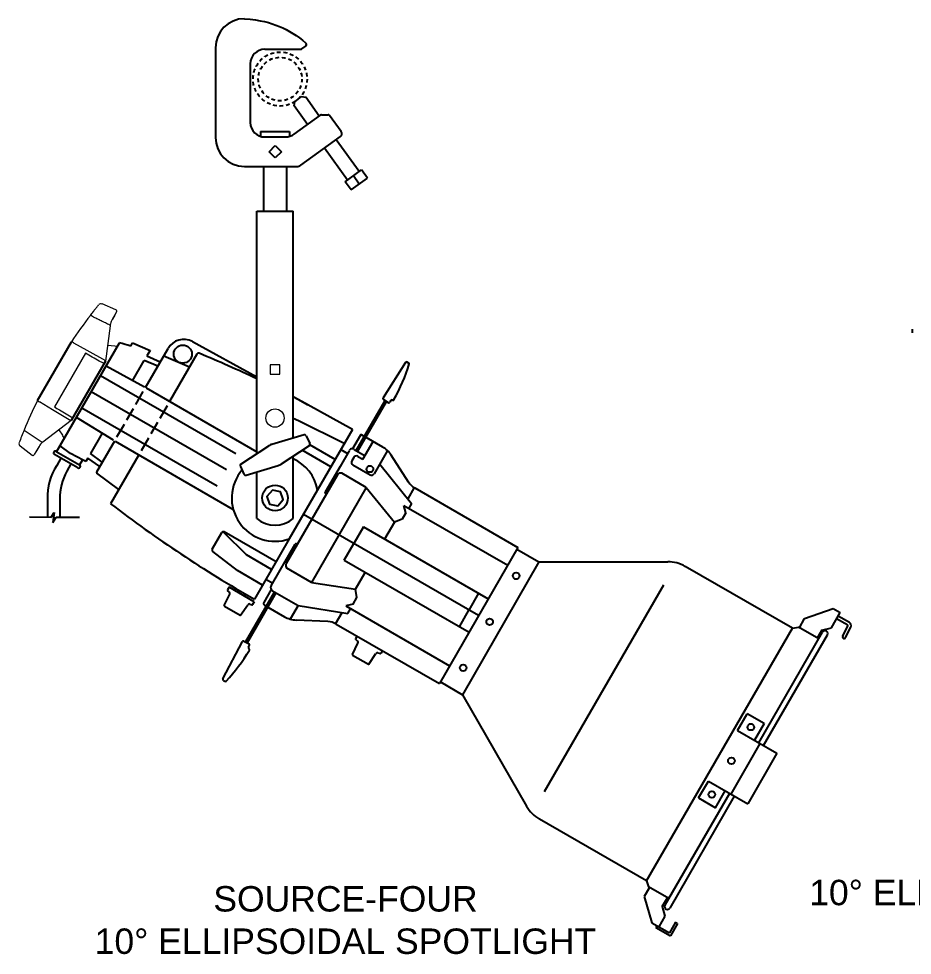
# Model space of a CAD drawing. Extents: x 4 to 195, y 4 to 106.
# Drawn here: x 61.41 to 92.17, y 31.54 to 63.77 of the extents above; entities that cross this region are included whole.
import ezdxf

# ---------------------------------------------------------------- set-up
doc = ezdxf.new("R2010")
doc.units = 0
doc.header["$LTSCALE"] = 0.5
doc.header["$MEASUREMENT"] = 0
doc.linetypes.add('HIDDEN', pattern=[0.375, 0.25, -0.125])
doc.linetypes.add('SLD-Solid', pattern=[0])
doc.layers.get('0').update_dxf_attribs({"linetype": 'CONTINUOUS'})
doc.layers.add('RISER', color=7, linetype='CONTINUOUS')
doc.styles.add('ARIAL', font='arial.ttf')

# ---------------------------------------------------------------- blocks, each defined once
blk = doc.blocks.new('S4-10')
at = {"layer": 'RISER', "linetype": 'Continuous'}
for p, q in [((-2.224, 1.075), (-2.224, -2.01)), ((-2.224, 1.075), (-2.224, -2.01)), ((-0.524, 1.025), (0.715, 1.025)), ((-0.524, 1.025), (0.715, 1.025)), ((0.747, 1.037), (0.896, 1.145)), ((0.747, 1.037), (0.896, 1.145)), ((0.879, 1.246), (0.904, 1.213)), ((0.879, 1.246), (0.904, 1.213)), ((-1.024, 0.525), (-1.024, -1.495)), ((-1.024, 0.525), (-1.024, -1.495)), ((0.503, -0.78), (0.743, -0.607)), ((0.503, -0.78), (0.743, -0.607)), ((0.743, -0.607), (0.882, -0.63)), ((0.743, -0.607), (0.882, -0.63)), ((1.347, -1.275), (0.882, -0.63)), ((1.347, -1.275), (0.882, -0.63)), ((0.481, -0.92), (0.503, -0.78)), ((0.481, -0.92), (0.503, -0.78)), ((0.946, -1.565), (0.481, -0.92)), ((0.946, -1.565), (0.481, -0.92)), ((0.48, -1.9), (1.396, -1.24)), ((0.48, -1.9), (1.396, -1.24)), ((1.431, -1.229), (1.656, -1.229)), ((1.431, -1.229), (1.656, -1.229)), ((2.104, -1.808), (1.705, -1.254)), ((2.104, -1.808), (1.705, -1.254)), ((-0.674, -1.802), (0.326, -1.802)), ((-0.674, -1.802), (-0.674, -1.972)), ((-0.674, -1.802), (0.326, -1.802)), ((-0.674, -1.802), (-0.674, -1.972)), ((0.326, -1.802), (0.326, -1.972)), ((0.326, -1.802), (0.326, -1.972)), ((-0.524, -1.995), (0.188, -1.995)), ((-0.524, -1.995), (0.188, -1.995)), ((0.717, -2.962), (2.076, -1.983)), ((0.717, -2.962), (2.076, -1.983)), ((2.724, -3.185), (1.932, -2.087)), ((2.724, -3.185), (1.932, -2.087)), ((-0.38, -2.502), (-0.168, -2.29)), ((-0.38, -2.502), (-0.168, -2.29)), ((-0.168, -2.715), (-0.38, -2.502)), ((-0.168, -2.715), (-0.38, -2.502)), ((-0.168, -2.29), (0.045, -2.502)), ((-0.168, -2.29), (0.045, -2.502)), ((0.045, -2.502), (-0.168, -2.715)), ((0.045, -2.502), (-0.168, -2.715)), ((2.323, -3.475), (1.531, -2.376)), ((2.323, -3.475), (1.531, -2.376)), ((-1.224, -3.01), (0.571, -3.01)), ((-1.224, -3.01), (0.571, -3.01)), ((-0.574, -3.01), (-0.574, -4.55)), ((-0.574, -3.01), (-0.574, -4.55)), ((0.226, -3.01), (0.226, -4.55)), ((0.226, -3.01), (0.226, -4.55)), ((2.239, -3.535), (2.807, -3.125)), ((2.239, -3.535), (2.807, -3.125)), ((3.012, -3.409), (2.807, -3.125)), ((3.012, -3.409), (2.807, -3.125)), ((2.444, -3.819), (2.239, -3.535)), ((2.444, -3.819), (2.239, -3.535)), ((2.444, -3.819), (3.012, -3.409)), ((2.444, -3.819), (3.012, -3.409)), ((2.728, -3.614), (2.523, -3.33)), ((2.728, -3.614), (2.523, -3.33)), ((-4.614, -10.629), (-0.799, -12.832)), ((-4.614, -10.629), (-0.799, -12.832)), ((-5.676, -12.467), (-1.61, -14.815)), ((-5.676, -12.467), (-1.61, -14.815))]:
    blk.add_line(p, q, dxfattribs=at)
at = {"layer": 'RISER'}
for p, q in [((-0.799, -12.895), (-0.799, -4.55)), ((-0.799, -4.55), (0.451, -4.55)), ((-0.799, -12.895), (-0.799, -4.55)), ((-0.799, -4.55), (0.451, -4.55)), ((0.451, -12.357), (0.451, -4.55)), ((0.451, -12.357), (0.451, -4.55)), ((-8.351, -11.064), (-7.184, -9.043)), ((-8.351, -11.064), (-7.184, -9.043)), ((-7.691, -12.826), (-5.529, -9.083)), ((-7.691, -12.826), (-5.529, -9.083)), ((-5.138, -9.19), (-5.076, -9.083)), ((-5.138, -9.19), (-5.076, -9.083)), ((-5.076, -9.083), (-4.474, -9.339)), ((-5.076, -9.083), (-4.474, -9.339)), ((-4.636, -10.62), (-3.857, -9.272)), ((-4.636, -10.62), (-3.857, -9.272)), ((-4.474, -9.339), (-4.582, -9.527)), ((-4.474, -9.339), (-4.582, -9.527)), ((-3.018, -9.035), (-0.799, -10.247)), ((-3.018, -9.035), (-0.799, -10.247)), ((-4.582, -9.527), (-4.124, -9.734)), ((-4.582, -9.527), (-4.124, -9.734)), ((-4.005, -9.527), (-3.115, -9.905)), ((-4.005, -9.527), (-3.115, -9.905)), ((-2.861, -9.466), (-3.803, -11.097)), ((-2.861, -9.466), (-3.803, -11.097)), ((-6.009, -9.705), (-7.19, -11.751)), ((-6.009, -9.705), (-7.19, -11.751)), ((-4.67, -10.599), (-5.99, -9.881)), ((-4.67, -10.599), (-5.99, -9.881)), ((-5.077, -10.384), (-4.673, -9.684)), ((-5.077, -10.384), (-4.673, -9.684)), ((-4.211, -9.884), (-4.673, -9.684)), ((-4.211, -9.884), (-4.673, -9.684)), ((4.32, -9.751), (3.544, -10.975)), ((4.32, -9.751), (3.544, -10.975)), ((4.372, -9.739), (4.432, -9.777)), ((4.372, -9.739), (4.432, -9.777)), ((4.375, -9.741), (4.425, -9.773)), ((4.375, -9.741), (4.425, -9.773)), ((-1.522, -12.898), (-6.179, -10.209)), ((-1.522, -12.898), (-6.179, -10.209)), ((-1.844, -13.454), (-6.501, -10.765)), ((-1.844, -13.454), (-6.501, -10.765)), ((-4.971, -11.201), (-4.716, -10.759)), ((-4.971, -11.201), (-4.716, -10.759)), ((0.451, -10.93), (0.959, -11.207)), ((0.451, -10.93), (0.959, -11.207)), ((-3.886, -11.242), (-4.138, -11.678)), ((-3.886, -11.242), (-4.138, -11.678)), ((2.488, -12.063), (0.959, -11.207)), ((2.488, -12.063), (0.959, -11.207)), ((2.617, -12.785), (3.612, -11.063)), ((2.617, -12.785), (3.612, -11.063)), ((2.669, -12.815), (3.664, -11.093)), ((2.669, -12.815), (3.664, -11.093)), ((3.555, -11.027), (3.724, -11.134)), ((3.555, -11.027), (3.724, -11.134)), ((3.558, -11.029), (3.609, -11.061)), ((3.558, -11.029), (3.609, -11.061)), ((3.816, -11.059), (3.776, -11.122)), ((3.816, -11.059), (3.776, -11.122)), ((3.868, -11.048), (3.869, -11.048)), ((3.868, -11.048), (3.869, -11.048)), ((-2.165, -14.01), (-6.822, -11.322)), ((-2.165, -14.01), (-6.822, -11.322)), ((-5.278, -11.733), (-5.051, -11.34)), ((-5.278, -11.733), (-5.051, -11.34)), ((-5.729, -12.434), (-7.011, -11.65)), ((-5.729, -12.434), (-7.011, -11.65)), ((-5.614, -12.314), (-5.358, -11.872)), ((-5.614, -12.314), (-5.358, -11.872)), ((-4.222, -11.823), (-4.445, -12.21)), ((-4.222, -11.823), (-4.445, -12.21)), ((0.638, -11.762), (0.451, -11.685)), ((0.638, -11.762), (0.451, -11.685)), ((2.208, -12.548), (0.638, -11.762)), ((2.208, -12.548), (0.638, -11.762)), ((-6.119, -12.189), (-6.523, -12.889)), ((-6.119, -12.189), (-6.523, -12.889)), ((0.824, -12.246), (-0.282, -12.574)), ((0.824, -12.246), (-0.282, -12.574)), ((2.488, -12.063), (0.316, -15.826)), ((2.488, -12.063), (0.316, -15.826)), ((2.898, -12.299), (2.806, -12.246)), ((2.898, -12.299), (2.806, -12.246)), ((-6.312, -13.523), (-5.694, -12.453)), ((-6.312, -13.523), (-5.694, -12.453)), ((-4.529, -12.355), (-4.781, -12.791)), ((-4.529, -12.355), (-4.781, -12.791)), ((0.899, -12.28), (1.021, -12.542)), ((0.899, -12.28), (1.021, -12.542)), ((2.764, -12.258), (2.493, -12.727)), ((2.764, -12.258), (2.493, -12.727)), ((2.853, -13.086), (3.206, -12.474)), ((2.853, -13.086), (3.206, -12.474)), ((2.951, -12.327), (3.528, -12.66)), ((2.951, -12.327), (3.528, -12.66)), ((-7.71, -12.815), (-6.905, -13.28)), ((-7.71, -12.815), (-6.905, -13.28)), ((-7.218, -12.892), (-7.575, -12.627)), ((-7.218, -12.892), (-7.575, -12.627)), ((-6.775, -13.113), (-7.218, -12.892)), ((-6.775, -13.113), (-7.218, -12.892)), ((-6.119, -13.189), (-6.523, -12.889)), ((-6.119, -13.189), (-6.523, -12.889)), ((-1.346, -13.256), (-0.383, -12.621)), ((-1.346, -13.256), (-0.383, -12.621)), ((0.998, -12.62), (0.036, -13.255)), ((0.998, -12.62), (0.036, -13.255)), ((1.746, -13.348), (0.759, -12.778)), ((1.746, -13.348), (0.759, -12.778)), ((1.895, -13.09), (1.029, -12.59)), ((1.895, -13.09), (1.029, -12.59)), ((2.376, -12.79), (2.063, -13.331)), ((2.376, -12.79), (2.063, -13.331)), ((2.09, -12.752), (2.321, -12.885)), ((2.09, -12.752), (2.321, -12.885)), ((2.547, -12.744), (2.925, -12.962)), ((2.547, -12.744), (2.925, -12.962)), ((3.699, -12.788), (3.239, -13.585)), ((3.699, -12.788), (3.239, -13.585)), ((-6.965, -13.384), (-7.77, -12.919)), ((-6.965, -13.384), (-7.77, -12.919)), ((-7.548, -13.047), (-7.684, -13.298)), ((-7.548, -13.047), (-7.684, -13.298)), ((-6.815, -13.124), (-6.905, -13.28)), ((-6.815, -13.124), (-6.905, -13.28)), ((-6.681, -13.163), (-6.775, -13.113)), ((-6.681, -13.163), (-6.775, -13.113)), ((-6.614, -13.046), (-6.681, -13.163)), ((-6.614, -13.046), (-6.681, -13.163)), ((-6.205, -13.339), (-6.614, -13.046)), ((-6.205, -13.339), (-6.614, -13.046)), ((-4.864, -12.936), (-5.834, -14.615)), ((-4.864, -12.936), (-5.834, -14.615)), ((0.451, -15.12), (0.451, -12.981)), ((0.451, -15.12), (0.451, -12.981)), ((2.542, -13.021), (2.472, -13.142)), ((2.542, -13.021), (2.472, -13.142)), ((2.678, -12.985), (2.853, -13.086)), ((2.678, -12.985), (2.853, -13.086)), ((4.421, -13.868), (3.826, -12.944)), ((4.421, -13.868), (3.826, -12.944)), ((-7.201, -13.247), (-7.338, -13.498)), ((-7.201, -13.247), (-7.338, -13.498)), ((-1.368, -13.335), (-1.246, -13.597)), ((-1.368, -13.335), (-1.246, -13.597)), ((-1.171, -13.63), (-0.066, -13.303)), ((-1.171, -13.63), (-0.066, -13.303)), ((-0.799, -15.12), (-0.799, -13.52)), ((-0.799, -15.12), (-0.799, -13.52)), ((2.063, -13.331), (1.549, -14.222)), ((2.063, -13.331), (1.549, -14.222)), ((2.508, -13.279), (3.102, -13.622)), ((2.508, -13.279), (3.102, -13.622)), ((3.43, -13.254), (4.52, -14.605)), ((3.43, -13.254), (4.52, -14.605)), ((-5.552, -14.128), (-6.304, -13.562)), ((-5.552, -14.128), (-6.304, -13.562)), ((1.976, -13.622), (0.212, -16.678)), ((1.976, -13.622), (0.212, -16.678)), ((2.969, -14.052), (2.124, -13.566)), ((2.969, -14.052), (2.124, -13.566)), ((2.969, -14.052), (1.08, -17.323)), ((2.969, -14.052), (1.08, -17.323)), ((2.969, -14.052), (3.934, -15.247)), ((2.969, -14.052), (3.934, -15.247)), ((4.618, -14.061), (4.394, -14.449)), ((4.618, -14.061), (4.394, -14.449)), ((4.634, -14.071), (8.189, -16.123)), ((4.634, -14.071), (8.189, -16.123)), ((-8.007, -14.453), (-8.007, -15.073)), ((-8.007, -14.453), (-8.007, -15.073)), ((-7.581, -14.453), (-7.581, -15.074)), ((-7.581, -14.453), (-7.581, -15.074)), ((1.56, -14.265), (1.594, -14.284)), ((1.56, -14.265), (1.594, -14.284)), ((4.265, -14.674), (7.835, -16.735)), ((4.334, -14.927), (4.265, -14.674)), ((4.265, -14.674), (7.835, -16.735)), ((4.334, -14.927), (4.265, -14.674)), ((4.52, -14.605), (4.427, -14.767)), ((4.52, -14.605), (4.427, -14.767)), ((-8.628, -15.072), (-7.877, -15.073)), ((-8.628, -15.072), (-7.877, -15.073)), ((-7.877, -15.073), (-7.772, -14.918)), ((-7.877, -15.073), (-7.772, -14.918)), ((-7.772, -14.918), (-7.817, -15.257)), ((-7.772, -14.918), (-7.817, -15.257)), ((-7.817, -15.257), (-7.713, -15.074)), ((-7.817, -15.257), (-7.713, -15.074)), ((-7.713, -15.074), (-6.906, -15.075)), ((-7.713, -15.074), (-6.906, -15.075)), ((6.836, -18.465), (0.803, -14.982)), ((6.836, -18.465), (0.803, -14.982)), ((4.208, -15.146), (3.934, -15.247)), ((4.208, -15.146), (3.934, -15.247)), ((4.334, -14.927), (4.208, -15.146)), ((4.334, -14.927), (4.208, -15.146)), ((2.87, -15.41), (2.538, -15.984)), ((2.87, -15.41), (2.538, -15.984)), ((2.87, -15.41), (7.168, -17.891)), ((2.87, -15.41), (7.168, -17.891)), ((3.934, -15.247), (3.597, -15.83)), ((3.934, -15.247), (3.597, -15.83)), ((-2.334, -16.175), (-2.007, -15.61)), ((-2.334, -16.175), (-2.007, -15.61)), ((-0.14, -16.616), (-1.922, -15.587)), ((-0.14, -16.616), (-1.922, -15.587)), ((-1.156, -16.374), (-1.919, -15.613)), ((-1.156, -16.374), (-1.919, -15.613)), ((0.316, -15.826), (-0.883, -17.901)), ((0.316, -15.826), (-0.883, -17.901)), ((0.003, -16.899), (0.518, -16.008)), ((0.003, -16.899), (0.518, -16.008)), ((0.56, -15.997), (0.594, -16.016)), ((0.56, -15.997), (0.594, -16.016)), ((2.207, -16.558), (2.538, -15.984)), ((2.207, -16.558), (2.538, -15.984)), ((-1.468, -16.916), (-2.318, -16.256)), ((-1.468, -16.916), (-2.318, -16.256)), ((-0.29, -16.874), (-1.156, -16.374)), ((-0.29, -16.874), (-1.156, -16.374)), ((8.189, -16.123), (5.484, -20.808)), ((8.189, -16.123), (5.484, -20.808)), ((8.155, -16.18), (8.913, -16.618)), ((8.155, -16.18), (8.913, -16.618)), ((2.207, -16.558), (6.505, -19.039)), ((2.207, -16.558), (6.505, -19.039)), ((8.913, -16.618), (6.275, -21.188)), ((8.913, -16.618), (6.275, -21.188)), ((8.913, -16.618), (13.345, -16.612)), ((8.913, -16.618), (13.345, -16.612)), ((-0.602, -17.416), (-1.468, -16.916)), ((-0.602, -17.416), (-1.468, -16.916)), ((-0.309, -17.44), (0.003, -16.899)), ((-0.309, -17.44), (0.003, -16.899)), ((1.08, -17.323), (0.237, -16.834)), ((1.08, -17.323), (0.237, -16.834)), ((2.598, -17.561), (2.934, -16.978)), ((2.598, -17.561), (2.934, -16.978)), ((17.636, -18.903), (13.947, -16.773)), ((17.636, -18.903), (13.947, -16.773)), ((-0.485, -17.212), (-0.254, -17.345)), ((-0.485, -17.212), (-0.254, -17.345)), ((1.08, -17.323), (2.598, -17.561)), ((1.08, -17.323), (2.598, -17.561)), ((-1.756, -17.489), (-1.81, -17.583)), ((-1.756, -17.489), (-1.81, -17.583)), ((-1.744, -17.658), (-1.808, -17.598)), ((-1.744, -17.658), (-1.808, -17.598)), ((-0.892, -17.994), (-1.756, -17.489)), ((-0.892, -17.994), (-1.756, -17.489)), ((-1.427, -17.682), (-1.386, -17.61)), ((-1.427, -17.682), (-1.386, -17.61)), ((-0.193, -17.652), (-1.187, -19.374)), ((-0.193, -17.652), (-1.187, -19.374)), ((-0.141, -17.682), (-1.135, -19.404)), ((-0.141, -17.682), (-1.135, -19.404)), ((-0.305, -17.572), (-0.562, -18.017)), ((-0.305, -17.572), (-0.562, -18.017)), ((-0.263, -17.611), (0.62, -18.121)), ((-0.263, -17.611), (0.62, -18.121)), ((2.648, -17.848), (2.598, -17.561)), ((2.648, -17.848), (2.598, -17.561)), ((6.834, -17.699), (6.503, -18.273)), ((6.834, -17.699), (6.503, -18.273)), ((9.105, -24.515), (13.209, -17.405)), ((9.105, -24.515), (13.209, -17.405)), ((-1.922, -18.12), (-1.731, -17.731)), ((-1.922, -18.12), (-1.731, -17.731)), ((-1.22, -17.802), (-1.18, -17.731)), ((-1.22, -17.802), (-1.18, -17.731)), ((-0.892, -17.994), (-0.947, -18.088)), ((-0.892, -17.994), (-0.947, -18.088)), ((2.521, -18.068), (2.648, -17.848)), ((2.521, -18.068), (2.648, -17.848)), ((-1.917, -18.136), (-1.376, -18.452)), ((-1.917, -18.136), (-1.376, -18.452)), ((-1.36, -18.449), (-1.115, -18.091)), ((-1.36, -18.449), (-1.115, -18.091)), ((-1.045, -18.067), (-0.961, -18.093)), ((-1.045, -18.067), (-0.961, -18.093)), ((-0.539, -18.103), (-0.474, -18.14)), ((-0.539, -18.103), (-0.474, -18.14)), ((-0.422, -18.17), (0.155, -18.503)), ((-0.422, -18.17), (0.155, -18.503)), ((0.62, -18.121), (0.351, -18.586)), ((0.62, -18.121), (0.351, -18.586)), ((0.62, -18.121), (2.335, -18.39)), ((0.62, -18.121), (2.335, -18.39)), ((1.913, -18.747), (2.137, -18.359)), ((1.913, -18.747), (2.137, -18.359)), ((2.521, -18.068), (2.267, -18.134)), ((2.521, -18.068), (2.267, -18.134)), ((2.267, -18.134), (5.837, -20.196)), ((2.267, -18.134), (5.837, -20.196)), ((2.335, -18.39), (2.429, -18.228)), ((2.335, -18.39), (2.429, -18.228)), ((6.171, -18.847), (6.503, -18.273)), ((6.171, -18.847), (6.503, -18.273)), ((18.057, -18.568), (19.045, -18.224)), ((18.057, -18.568), (19.045, -18.224)), ((18.982, -18.882), (19.283, -18.362)), ((18.982, -18.882), (19.283, -18.362)), ((19.045, -18.224), (19.283, -18.362)), ((19.045, -18.224), (19.283, -18.362)), ((1.647, -18.673), (0.55, -18.619)), ((1.647, -18.673), (0.55, -18.619)), ((17.876, -18.881), (18.057, -18.568)), ((17.876, -18.881), (18.057, -18.568)), ((19.541, -18.799), (19.159, -18.576)), ((19.541, -18.799), (19.159, -18.576)), ((19.597, -18.704), (19.214, -18.481)), ((19.597, -18.704), (19.214, -18.481)), ((1.929, -18.756), (5.484, -20.808)), ((1.929, -18.756), (5.484, -20.808)), ((12.615, -27.599), (17.636, -18.903)), ((12.615, -27.599), (17.636, -18.903)), ((17.636, -18.903), (17.842, -18.861)), ((17.636, -18.903), (17.842, -18.861)), ((18.544, -19.267), (17.842, -18.861)), ((18.544, -19.267), (17.842, -18.861)), ((18.65, -18.965), (18.493, -19.237)), ((18.65, -18.965), (18.493, -19.237)), ((18.65, -18.965), (18.982, -18.882)), ((18.65, -18.965), (18.982, -18.882)), ((19.371, -19.175), (19.547, -18.818)), ((19.371, -19.175), (19.547, -18.818)), ((19.469, -19.224), (19.646, -18.867)), ((19.469, -19.224), (19.646, -18.867)), ((2.656, -19.175), (2.602, -19.269)), ((2.656, -19.175), (2.602, -19.269)), ((2.668, -19.344), (2.604, -19.285)), ((2.668, -19.344), (2.604, -19.285)), ((16.478, -22.844), (18.677, -19.035)), ((16.478, -22.844), (18.677, -19.035)), ((16.641, -22.938), (18.84, -19.129)), ((16.641, -22.938), (18.84, -19.129)), ((-1.969, -20.644), (-1.297, -19.359)), ((-1.969, -20.644), (-1.297, -19.359)), ((-1.246, -19.343), (-1.069, -19.436)), ((-1.246, -19.343), (-1.069, -19.436)), ((-1.243, -19.345), (-1.19, -19.372)), ((-1.243, -19.345), (-1.19, -19.372)), ((-1.088, -19.553), (-1.053, -19.486)), ((-1.088, -19.553), (-1.053, -19.486)), ((-1.072, -19.603), (-1.071, -19.604)), ((-1.072, -19.603), (-1.071, -19.604)), ((2.493, -19.807), (2.682, -19.417)), ((2.493, -19.807), (2.682, -19.417)), ((2.498, -19.823), (3.04, -20.136)), ((2.498, -19.823), (3.04, -20.136)), ((3.057, -20.132), (3.3, -19.774)), ((3.057, -20.132), (3.3, -19.774)), ((3.37, -19.749), (3.453, -19.775)), ((3.37, -19.749), (3.453, -19.775)), ((3.522, -19.675), (3.468, -19.769)), ((3.522, -19.675), (3.468, -19.769)), ((-1.953, -20.694), (-1.89, -20.727)), ((-1.953, -20.694), (-1.89, -20.727)), ((-1.95, -20.696), (-1.897, -20.724)), ((-1.95, -20.696), (-1.897, -20.724)), ((5.517, -20.75), (6.275, -21.188)), ((5.517, -20.75), (6.275, -21.188)), ((6.275, -21.188), (8.486, -25.029)), ((6.275, -21.188), (8.486, -25.029)), ((15.748, -22.423), (16.083, -21.843)), ((15.748, -22.423), (16.083, -21.843)), ((16.663, -22.178), (16.083, -21.843)), ((16.663, -22.178), (16.083, -21.843)), ((16.663, -22.178), (16.328, -22.757)), ((16.663, -22.178), (16.328, -22.757)), ((15.748, -22.423), (17.101, -23.204)), ((15.748, -22.423), (17.101, -23.204)), ((16.521, -22.869), (15.517, -24.608)), ((16.521, -22.869), (15.517, -24.608)), ((17.101, -23.204), (16.097, -24.943)), ((17.101, -23.204), (16.097, -24.943)), ((14.409, -24.742), (14.744, -24.162)), ((14.409, -24.742), (14.744, -24.162)), ((14.744, -24.162), (16.097, -24.943)), ((14.744, -24.162), (16.097, -24.943)), ((15.474, -24.583), (13.25, -28.435)), ((15.474, -24.583), (13.25, -28.435)), ((15.637, -24.677), (13.413, -28.529)), ((15.637, -24.677), (13.413, -28.529)), ((14.409, -24.742), (14.989, -25.076)), ((14.409, -24.742), (14.989, -25.076)), ((14.989, -25.076), (15.324, -24.497)), ((14.989, -25.076), (15.324, -24.497)), ((12.615, -27.599), (8.926, -25.469)), ((12.615, -27.599), (8.926, -25.469)), ((12.615, -27.599), (12.682, -27.799)), ((12.615, -27.599), (12.682, -27.799)), ((12.716, -27.818), (12.536, -28.131)), ((12.716, -27.818), (12.536, -28.131)), ((13.384, -28.204), (12.682, -27.799)), ((13.384, -28.204), (12.682, -27.799)), ((12.536, -28.131), (12.801, -29.039)), ((12.536, -28.131), (12.801, -29.039)), ((13.155, -28.482), (13.333, -28.174)), ((13.155, -28.482), (13.333, -28.174)), ((13.155, -28.482), (13.25, -28.811)), ((13.155, -28.482), (13.25, -28.811)), ((13.25, -28.811), (13.039, -29.176)), ((13.25, -28.811), (13.039, -29.176)), ((12.801, -29.039), (13.402, -29.386)), ((12.801, -29.039), (13.402, -29.386)), ((12.969, -29.136), (12.933, -29.199)), ((12.969, -29.136), (12.933, -29.199)), ((12.933, -29.199), (13.436, -29.49)), ((12.933, -29.199), (13.436, -29.49)), ((13.613, -29.021), (13.402, -29.386)), ((13.613, -29.021), (13.402, -29.386)), ((13.683, -29.061), (13.436, -29.49)), ((13.683, -29.061), (13.436, -29.49)), ((13.683, -29.061), (13.613, -29.021)), ((13.683, -29.061), (13.613, -29.021))]:
    blk.add_line(p, q, dxfattribs=at)
at = {"layer": 'RISER', "linetype": 'Continuous', "lineweight": 15}
for p, q in [((-5.65, -7.945), (-6.128, -7.742)), ((-5.65, -7.945), (-6.128, -7.742)), ((-5.626, -8.016), (-5.791, -8.301)), ((-5.626, -8.016), (-5.791, -8.301)), ((-5.694, -8.132), (-5.767, -8.259)), ((-5.694, -8.132), (-5.767, -8.259)), ((-5.854, -8.488), (-6.009, -9.705)), ((-5.854, -8.488), (-6.009, -9.705)), ((-7.106, -9.082), (-6.649, -9.335)), ((-7.106, -9.082), (-6.649, -9.335)), ((-6.649, -9.335), (-6.007, -9.691)), ((-6.649, -9.335), (-6.007, -9.691)), ((-6.703, -9.437), (-7.769, -11.284)), ((-6.703, -9.437), (-7.769, -11.284)), ((-7.83, -11.382), (-8.278, -11.112)), ((-7.83, -11.382), (-8.278, -11.112)), ((-7.201, -11.759), (-7.83, -11.382)), ((-7.201, -11.759), (-7.83, -11.382)), ((-7.19, -11.751), (-8.166, -12.493)), ((-7.19, -11.751), (-8.166, -12.493)), ((-7.617, -12.075), (-7.494, -12.254)), ((-7.617, -12.075), (-7.494, -12.254)), ((-8.95, -12.629), (-8.535, -12.942)), ((-8.95, -12.629), (-8.535, -12.942)), ((-8.297, -12.641), (-8.462, -12.927)), ((-8.297, -12.641), (-8.462, -12.927)), ((-8.321, -12.684), (-8.395, -12.81)), ((-8.321, -12.684), (-8.395, -12.81)), ((-8.297, -12.641), (-8.39, -12.803)), ((-8.297, -12.641), (-8.39, -12.803))]:
    blk.add_line(p, q, dxfattribs=at)
at = {"layer": 'RISER', "linetype": 'SLD-Solid', "lineweight": 15}
for p, q in [((-0.338, -9.834), (-0.338, -10.162)), ((-0.01, -9.834), (-0.338, -9.834)), ((-0.338, -9.834), (-0.338, -10.162)), ((-0.01, -9.834), (-0.338, -9.834)), ((-0.01, -10.162), (-0.01, -9.834)), ((-0.01, -10.162), (-0.01, -9.834)), ((-0.338, -10.162), (-0.01, -10.162)), ((-0.338, -10.162), (-0.01, -10.162))]:
    blk.add_line(p, q, dxfattribs=at)
at = {"layer": 'RISER', "linetype": 'Continuous'}
blk.add_lwpolyline([(-1.224, 2.075), (-1.027, 2.056), (-0.849, 2.033), (-0.687, 2.006), (-0.538, 1.975), (-0.4, 1.94), (-0.27, 1.901), (-0.146, 1.857), (-0.025, 1.809), (0.094, 1.757), (0.212, 1.699), (0.328, 1.637), (0.443, 1.57), (0.556, 1.498), (0.666, 1.42), (0.774, 1.336), (0.879, 1.246)], dxfattribs=at)
blk.add_lwpolyline([(-1.224, 2.075), (-1.027, 2.056), (-0.849, 2.033), (-0.687, 2.006), (-0.538, 1.975), (-0.4, 1.94), (-0.27, 1.901), (-0.146, 1.857), (-0.025, 1.809), (0.094, 1.757), (0.212, 1.699), (0.328, 1.637), (0.443, 1.57), (0.556, 1.498), (0.666, 1.42), (0.774, 1.336), (0.879, 1.246)], dxfattribs=at)
at = {"layer": 'RISER', "linetype": 'Continuous', "lineweight": 15, "flags": 128}
blk.add_lwpolyline([(-5.6, -9.206), (-5.685, -9.196), (-5.941, -9.174)], dxfattribs=at)
blk.add_lwpolyline([(-5.6, -9.206), (-5.685, -9.196), (-5.941, -9.174)], dxfattribs=at)
at = {"layer": 'RISER'}
blk.add_lwpolyline([(-0.266, -14.149), (-0.453, -14.364), (-0.36, -14.633), (-0.081, -14.688), (0.106, -14.472), (0.013, -14.203)], close=True, dxfattribs=at)
blk.add_lwpolyline([(-0.266, -14.149), (-0.453, -14.364), (-0.36, -14.633), (-0.081, -14.688), (0.106, -14.472), (0.013, -14.203)], close=True, dxfattribs=at)
at = {"layer": 'RISER', "linetype": 'HIDDEN'}
for radius in [0.93, 0.93, 0.75, 0.75]:
    blk.add_circle((0, 0), radius, dxfattribs=at)
at = {"layer": 'RISER'}
for centre, radius in [((-3.348, -9.466), 0.312), ((-3.348, -9.466), 0.312), ((3.094, -13.421), 0.114), ((3.094, -13.421), 0.114), ((-0.174, -14.418), 0.443), ((-0.174, -14.418), 0.443), ((8.128, -17.102), 0.114), ((8.128, -17.102), 0.114), ((7.215, -18.684), 0.114), ((7.215, -18.684), 0.114), ((6.302, -20.266), 0.114), ((6.302, -20.266), 0.114), ((16.206, -22.3), 0.114), ((16.206, -22.3), 0.114), ((15.536, -23.46), 0.114), ((15.536, -23.46), 0.114), ((14.867, -24.619), 0.114), ((14.867, -24.619), 0.114)]:
    blk.add_circle(centre, radius, dxfattribs=at)
at = {"layer": 'RISER', "linetype": 'SLD-Solid', "lineweight": 15}
blk.add_circle((-0.174, -11.668), 0.315, dxfattribs=at)
blk.add_circle((-0.174, -11.668), 0.315, dxfattribs=at)
at = {"layer": 'RISER', "linetype": 'Continuous'}
for centre, radius, start, end in [((-1.224, 1.075), 1, 90, 180), ((-1.224, 1.075), 1, 90, 180), ((-0.524, 0.525), 0.5, 90, 180), ((-0.524, 0.525), 0.5, 90, 180), ((0.715, 1.075), 0.05, 270, 309.8056), ((0.715, 1.075), 0.05, 270, 309.8056), ((0.864, 1.183), 0.05, 309.8056, 37.5798), ((0.864, 1.183), 0.05, 309.8056, 37.5798), ((1.431, -1.289), 0.06, 90, 125.7855), ((1.431, -1.289), 0.06, 90, 125.7855), ((1.656, -1.289), 0.06, 35.7855, 90), ((1.656, -1.289), 0.06, 35.7855, 90), ((-0.524, -1.495), 0.5, 180, 270), ((-0.524, -1.495), 0.5, 180, 270), ((0.188, -1.495), 0.5, 270, 305.7855), ((0.188, -1.495), 0.5, 270, 305.7855), ((2.003, -1.881), 0.125, 305.7855, 35.7855), ((2.003, -1.881), 0.125, 305.7855, 35.7855), ((-1.224, -2.01), 1, 180, 270), ((-1.224, -2.01), 1, 180, 270), ((0.571, -2.76), 0.25, 270, 305.7855), ((0.571, -2.76), 0.25, 270, 305.7855)]:
    blk.add_arc(centre, radius, start, end, dxfattribs=at)
at = {"layer": 'RISER', "linetype": 'Continuous', "lineweight": 15}
for centre, radius, start, end in [((-6.168, -7.832), 0.0979, 65.9875, 135.6795), ((-6.168, -7.832), 0.0979, 65.9875, 135.6795), ((-5.67, -7.991), 0.05, 330, 67), ((-5.67, -7.991), 0.05, 330, 67), ((7.247, -18.722), 17.377, 142.4573, 146.1499), ((7.247, -18.722), 17.377, 142.4573, 146.1499), ((-6.596, -8.327), 0.204, 47.0309, 71.6112), ((-6.596, -8.327), 0.204, 47.0309, 71.6112), ((-5.861, -8.487), 0.02, 60.8927, 91.8491), ((-5.861, -8.487), 0.02, 60.8927, 91.8491), ((-5.358, -8.551), 0.5, 171.2102, 172.76), ((-5.358, -8.551), 0.5, 171.2102, 172.76), ((-7.229, -9.23), 0.192, 50.3251, 76.7068), ((-7.229, -9.23), 0.192, 50.3251, 76.7068), ((7.247, -18.722), 17.377, 153.8501, 157.5427), ((7.247, -18.722), 17.377, 153.8501, 157.5427), ((-8.211, -10.932), 0.192, 223.2932, 249.6749), ((-8.211, -10.932), 0.192, 223.2932, 249.6749), ((10.474, -20.008), 20.85, 157.6657, 158.9266), ((10.474, -20.008), 20.85, 157.6657, 158.9266), ((-8.676, -11.932), 0.204, 228.3888, 252.9691), ((-8.676, -11.932), 0.204, 228.3888, 252.9691), ((-8.89, -12.55), 0.0993, 164.876, 233.2844), ((-8.89, -12.55), 0.0993, 164.876, 233.2844), ((-8.171, -12.488), 0.02, 208.1509, 239.1073), ((-8.171, -12.488), 0.02, 208.1509, 239.1073), ((-8.169, -12.485), 0.0187, 210.359, 243.9028), ((-8.169, -12.485), 0.0187, 210.359, 243.9028), ((-7.864, -12.891), 0.5, 127.24, 128.7898), ((-7.864, -12.891), 0.5, 127.24, 128.7898), ((-7.742, -12.458), 0.32, 14.5612, 39.4984), ((-7.742, -12.458), 0.32, 14.5612, 39.4984), ((-8.505, -12.902), 0.05, 233, 330), ((-8.505, -12.902), 0.05, 233, 330)]:
    blk.add_arc(centre, radius, start, end, dxfattribs=at)
at = {"layer": 'RISER'}
for centre, radius, start, end in [((-3.316, -9.584), 0.625, 61.5292, 150), ((-3.316, -9.584), 0.625, 61.5292, 150), ((-6.561, -13.603), 4.636, 72.1319, 77.1468), ((-6.561, -13.603), 4.636, 72.1319, 77.1468), ((-2.807, -9.497), 0.0625, 67.4511, 150), ((-2.807, -9.497), 0.0625, 67.4511, 150), ((-19.343, -49.323), 43.185, 64.5693, 67.4511), ((-19.343, -49.323), 43.185, 64.5693, 67.4511), ((-2.199, -7.678), 6.98, 331.2592, 342.2457), ((-2.199, -7.678), 6.98, 331.2592, 342.2457), ((4.352, -9.771), 0.0375, 57.619, 147.619), ((4.352, -9.771), 0.0375, 57.619, 147.619), ((4.412, -9.809), 0.0375, 2.7784, 57.619), ((4.412, -9.809), 0.0375, 2.7784, 57.619), ((-19.343, -49.323), 43.185, 61.9588, 62.7184), ((-19.343, -49.323), 43.185, 61.9588, 62.7184), ((3.575, -10.995), 0.0375, 147.619, 237.619), ((3.575, -10.995), 0.0375, 147.619, 237.619), ((3.744, -11.102), 0.0375, 237.619, 327.619), ((3.744, -11.102), 0.0375, 237.619, 327.619), ((3.848, -11.079), 0.0375, 57.619, 147.619), ((3.848, -11.079), 0.0375, 57.619, 147.619), ((3.889, -11.017), 0.0375, 237.619, 330.8842), ((3.889, -11.017), 0.0375, 237.619, 330.8842), ((0.842, -12.306), 0.0625, 24.9664, 106.5177), ((0.842, -12.306), 0.0625, 24.9664, 106.5177), ((2.791, -12.273), 0.0312, 60, 150), ((2.791, -12.273), 0.0312, 60, 150), ((0.964, -12.568), 0.0625, 303.4151, 24.9664), ((0.964, -12.568), 0.0625, 303.4151, 24.9664), ((-7.74, -12.867), 0.06, 60, 240), ((-7.74, -12.867), 0.06, 60, 240), ((-0.174, -12.938), 0.38, 106.5177, 123.4151), ((-0.174, -12.938), 0.38, 106.5177, 123.4151), ((2.484, -12.852), 0.125, 60, 150), ((2.484, -12.852), 0.125, 60, 150), ((3.091, -13.418), 0.875, 32.7864, 60), ((3.091, -13.418), 0.875, 32.7864, 60), ((-6.789, -13.139), 0.03, 61.745, 150), ((-6.789, -13.139), 0.03, 61.745, 150), ((-0.174, -14.418), 1.49, 10.8249, 65.1993), ((-0.174, -14.418), 1.49, 10.8249, 65.1993), ((2.558, -13.192), 0.1, 150, 240), ((2.558, -13.192), 0.1, 150, 240), ((2.628, -13.071), 0.1, 60, 150), ((2.628, -13.071), 0.1, 60, 150), ((-6.157, -14.348), 1.853, 145.5039, 183.27), ((-6.157, -14.348), 1.853, 145.5039, 183.27), ((-5.581, -14.453), 2, 151.478, 180), ((-5.581, -14.453), 2, 151.478, 180), ((-6.935, -13.332), 0.06, 240, 60), ((-6.935, -13.332), 0.06, 240, 60), ((-6.286, -13.538), 0.03, 150, 233), ((-6.286, -13.538), 0.03, 150, 233), ((-0.174, -14.418), 1.49, 139.7803, 289.1751), ((-0.174, -14.418), 1.49, 139.7803, 289.1751), ((-1.311, -13.308), 0.0625, 123.4151, 204.9664), ((-1.311, -13.308), 0.0625, 123.4151, 204.9664), ((-0.174, -12.938), 0.38, 286.5177, 303.4151), ((-0.174, -12.938), 0.38, 286.5177, 303.4151), ((-1.189, -13.571), 0.0625, 204.9664, 286.5177), ((-1.189, -13.571), 0.0625, 204.9664, 286.5177), ((2.084, -13.685), 0.125, 71.537, 150), ((2.084, -13.685), 0.125, 71.537, 150), ((3.152, -13.535), 0.1, 240, 330), ((3.152, -13.535), 0.1, 240, 330), ((4.947, -13.529), 0.625, 212.7864, 240), ((4.947, -13.529), 0.625, 212.7864, 240), ((1.576, -14.238), 0.0312, 150, 240), ((1.576, -14.238), 0.0312, 150, 240), ((20.47, 19.635), 43.185, 232.4761, 240.3667), ((20.47, 19.635), 43.185, 232.4761, 240.3667), ((-0.174, -14.418), 0.94, 228.3258, 311.6742), ((-0.174, -14.418), 0.94, 228.3258, 311.6742), ((-1.963, -15.657), 0.0625, 45.0684, 150), ((-1.963, -15.657), 0.0625, 45.0684, 150), ((-1.953, -15.641), 0.0625, 60, 150), ((-1.953, -15.641), 0.0625, 60, 150), ((-1.953, -15.641), 0.0625, 60, 150), ((-1.953, -15.641), 0.0625, 60, 150), ((0.545, -16.024), 0.0312, 60, 150), ((0.545, -16.024), 0.0312, 60, 150), ((-2.28, -16.206), 0.0625, 150, 232.1762), ((-2.28, -16.206), 0.0625, 150, 232.1762), ((0.32, -16.74), 0.125, 150, 228.463), ((0.32, -16.74), 0.125, 150, 228.463), ((13.347, -17.812), 1.2, 60, 90.0686), ((13.347, -17.812), 1.2, 60, 90.0686), ((-1.799, -17.589), 0.0125, 149.6985, 226.9527), ((-1.799, -17.589), 0.0125, 149.6985, 226.9527), ((-1.787, -17.704), 0.0625, 333.7841, 46.9527), ((-1.787, -17.704), 0.0625, 333.7841, 46.9527), ((-0.201, -17.503), 0.125, 150, 240), ((-0.201, -17.503), 0.125, 150, 240), ((-0.507, -18.049), 0.0625, 150, 240), ((-0.507, -18.049), 0.0625, 150, 240), ((-1.911, -18.125), 0.0125, 153.7841, 239.6985), ((-1.911, -18.125), 0.0125, 153.7841, 239.6985), ((-1.063, -18.126), 0.0625, 72.4442, 145.6128), ((-1.063, -18.126), 0.0625, 72.4442, 145.6128), ((-0.958, -18.081), 0.0125, 252.4442, 329.6985), ((-0.958, -18.081), 0.0125, 252.4442, 329.6985), ((-1.37, -18.442), 0.0125, 239.6985, 325.6128), ((-1.37, -18.442), 0.0125, 239.6985, 325.6128), ((0.592, -17.745), 0.875, 240, 267.2136), ((0.592, -17.745), 0.875, 240, 267.2136), ((1.617, -19.297), 0.625, 60, 87.2136), ((1.617, -19.297), 0.625, 60, 87.2136), ((18.759, -19.082), 0.0938, 330, 150), ((18.759, -19.082), 0.0938, 330, 150), ((19.534, -18.812), 0.0152, 333.6746, 59.8623), ((19.534, -18.812), 0.0152, 333.6746, 59.8623), ((19.534, -18.812), 0.0152, 333.6746, 59.8623), ((19.534, -18.812), 0.0152, 333.6746, 59.8623), ((19.534, -18.812), 0.125, 333.6746, 59.8623), ((19.534, -18.812), 0.125, 333.6746, 59.8623), ((2.613, -19.275), 0.0125, 150, 227.2543), ((2.613, -19.275), 0.0125, 150, 227.2543), ((19.42, -19.199), 0.0549, 153.6746, 333.6746), ((19.42, -19.199), 0.0549, 153.6746, 333.6746), ((-7.023, -16.034), 6.98, 317.7543, 328.7408), ((-7.023, -16.034), 6.98, 317.7543, 328.7408), ((-1.264, -19.376), 0.0375, 62.381, 152.381), ((-1.264, -19.376), 0.0375, 62.381, 152.381), ((-1.055, -19.57), 0.0375, 152.381, 242.381), ((-1.055, -19.57), 0.0375, 152.381, 242.381), ((-1.088, -19.637), 0.0375, 329.1158, 62.381), ((-1.088, -19.637), 0.0375, 329.1158, 62.381), ((-1.086, -19.469), 0.0375, 332.381, 62.381), ((-1.086, -19.469), 0.0375, 332.381, 62.381), ((2.626, -19.39), 0.0625, 334.0856, 47.2543), ((2.626, -19.39), 0.0625, 334.0856, 47.2543), ((2.504, -19.812), 0.0125, 154.0856, 240), ((2.504, -19.812), 0.0125, 154.0856, 240), ((3.352, -19.809), 0.0625, 72.7457, 145.9144), ((3.352, -19.809), 0.0625, 72.7457, 145.9144), ((3.457, -19.763), 0.0125, 252.7457, 330), ((3.457, -19.763), 0.0125, 252.7457, 330), ((3.047, -20.125), 0.0125, 240, 325.9144), ((3.047, -20.125), 0.0125, 240, 325.9144), ((-1.936, -20.661), 0.0375, 152.381, 242.381), ((-1.936, -20.661), 0.0375, 152.381, 242.381), ((-1.873, -20.694), 0.0375, 242.381, 297.2216), ((-1.873, -20.694), 0.0375, 242.381, 297.2216), ((9.526, -24.43), 1.2, 209.9314, 240), ((9.526, -24.43), 1.2, 209.9314, 240), ((13.332, -28.482), 0.0938, 150, 330), ((13.332, -28.482), 0.0938, 150, 330)]:
    blk.add_arc(centre, radius, start, end, dxfattribs=at)
at = {"layer": 'RISER', "linetype": 'Continuous', "lineweight": 15}
for points, knots in [([(-6.531, -8.134), (-6.499, -8.091), (-6.433, -8.007), (-6.357, -7.91), (-6.297, -7.836), (-6.261, -7.791), (-6.244, -7.77), (-6.246, -7.773), (-6.247, -7.774)], [0, 0, 0, 0, 0.190295, 0.381179, 0.571452, 0.761873, 0.952913, 1, 1, 1, 1]), ([(-6.531, -8.134), (-6.499, -8.091), (-6.433, -8.007), (-6.357, -7.91), (-6.297, -7.836), (-6.261, -7.791), (-6.244, -7.77), (-6.246, -7.773), (-6.247, -7.774)], [0, 0, 0, 0, 0.190295, 0.381179, 0.571452, 0.761873, 0.952913, 1, 1, 1, 1]), ([(-5.791, -8.301), (-5.804, -8.326), (-5.831, -8.376), (-5.845, -8.442), (-5.852, -8.475)], [0, 0, 0, 0, 0.497068, 1, 1, 1, 1]), ([(-5.791, -8.301), (-5.804, -8.326), (-5.831, -8.376), (-5.845, -8.442), (-5.852, -8.475)], [0, 0, 0, 0, 0.497068, 1, 1, 1, 1]), ([(-5.767, -8.259), (-5.773, -8.27), (-5.782, -8.285), (-5.789, -8.298), (-5.791, -8.301)], [0, 0, 0, 0, 0.695284, 1, 1, 1, 1]), ([(-5.767, -8.259), (-5.773, -8.27), (-5.782, -8.285), (-5.789, -8.298), (-5.791, -8.301)], [0, 0, 0, 0, 0.695284, 1, 1, 1, 1]), ([(-6.061, -9.795), (-6.115, -9.765), (-6.329, -9.645), (-6.543, -9.526), (-6.703, -9.437)], [0, 0, 0, 0, 0.25403, 1, 1, 1, 1]), ([(-6.061, -9.795), (-6.115, -9.765), (-6.329, -9.645), (-6.543, -9.526), (-6.703, -9.437)], [0, 0, 0, 0, 0.25403, 1, 1, 1, 1]), ([(-7.769, -11.284), (-7.712, -11.318), (-7.502, -11.443), (-7.292, -11.569), (-7.138, -11.661)], [0, 0, 0, 0, 0.269854, 1, 1, 1, 1]), ([(-7.769, -11.284), (-7.712, -11.318), (-7.502, -11.443), (-7.292, -11.569), (-7.138, -11.661)], [0, 0, 0, 0, 0.269854, 1, 1, 1, 1]), ([(-8.177, -12.502), (-8.202, -12.524), (-8.252, -12.569), (-8.282, -12.617), (-8.297, -12.641)], [0, 0, 0, 0, 0.496567, 1, 1, 1, 1]), ([(-8.177, -12.502), (-8.202, -12.524), (-8.252, -12.569), (-8.282, -12.617), (-8.297, -12.641)], [0, 0, 0, 0, 0.496567, 1, 1, 1, 1]), ([(-8.434, -12.878), (-8.436, -12.882), (-8.44, -12.89), (-8.442, -12.893), (-8.443, -12.895)], [0, 0, 0, 0, 0.468295, 1, 1, 1, 1]), ([(-8.434, -12.878), (-8.436, -12.882), (-8.44, -12.89), (-8.442, -12.893), (-8.443, -12.895)], [0, 0, 0, 0, 0.468295, 1, 1, 1, 1]), ([(-8.297, -12.641), (-8.302, -12.65), (-8.31, -12.663), (-8.318, -12.678), (-8.321, -12.684)], [0, 0, 0, 0, 0.639502, 1, 1, 1, 1]), ([(-8.297, -12.641), (-8.302, -12.65), (-8.31, -12.663), (-8.318, -12.678), (-8.321, -12.684)], [0, 0, 0, 0, 0.639502, 1, 1, 1, 1])]:
    blk.add_open_spline(points, degree=3, knots=knots, dxfattribs=at)
for points in [[(-5.862, -8.467), (-6.456, -8.178)], [(-5.862, -8.467), (-6.456, -8.178)], [(-5.852, -8.47), (-5.852, -8.475)], [(-5.852, -8.47), (-5.852, -8.475)], [(-8.736, -12.127), (-8.189, -12.497)], [(-8.736, -12.127), (-8.189, -12.497)], [(-8.189, -12.497), (-8.185, -12.494)], [(-8.189, -12.497), (-8.185, -12.494)], [(-8.177, -12.502), (-8.181, -12.505)], [(-8.177, -12.502), (-8.181, -12.505)]]:
    blk.add_open_spline(points, degree=1, dxfattribs=at)
at = {"layer": 'RISER', "color": 1, "insert": (2.251, -27.775), "char_height": 0.875, "width": 20.15864, "attachment_point": 2, "style": 'ARIAL'}
blk.add_mtext('SOURCE-FOUR\\P10%%D ELLIPSOIDAL SPOTLIGHT', dxfattribs=at)
blk.add_mtext('SOURCE-FOUR\\P10%%D ELLIPSOIDAL SPOTLIGHT', dxfattribs=at)
blk = doc.blocks.new('S4-10 (top)')
at = {"layer": 'RISER'}
blk.add_line((-5.085, 0.11), (-5.085, -0.009), dxfattribs=at)
at = {"layer": 'RISER', "color": 1, "insert": (0, -17.376), "char_height": 0.875, "width": 20.15864, "attachment_point": 2, "style": 'ARIAL'}
blk.add_mtext('SOURCE-FOUR\\P10%%D ELLIPSOIDAL SPOTLIGHT\\P(TOP VIEW)', dxfattribs=at)

msp = doc.modelspace()

# ---------------------------------------------------------------- block references
for name, p in [('S4-10', (70.41, 61.699)), ('S4-10 (top)', (97.258, 52.976))]:
    msp.add_blockref(name, p)

doc.saveas('drawing.dxf')
